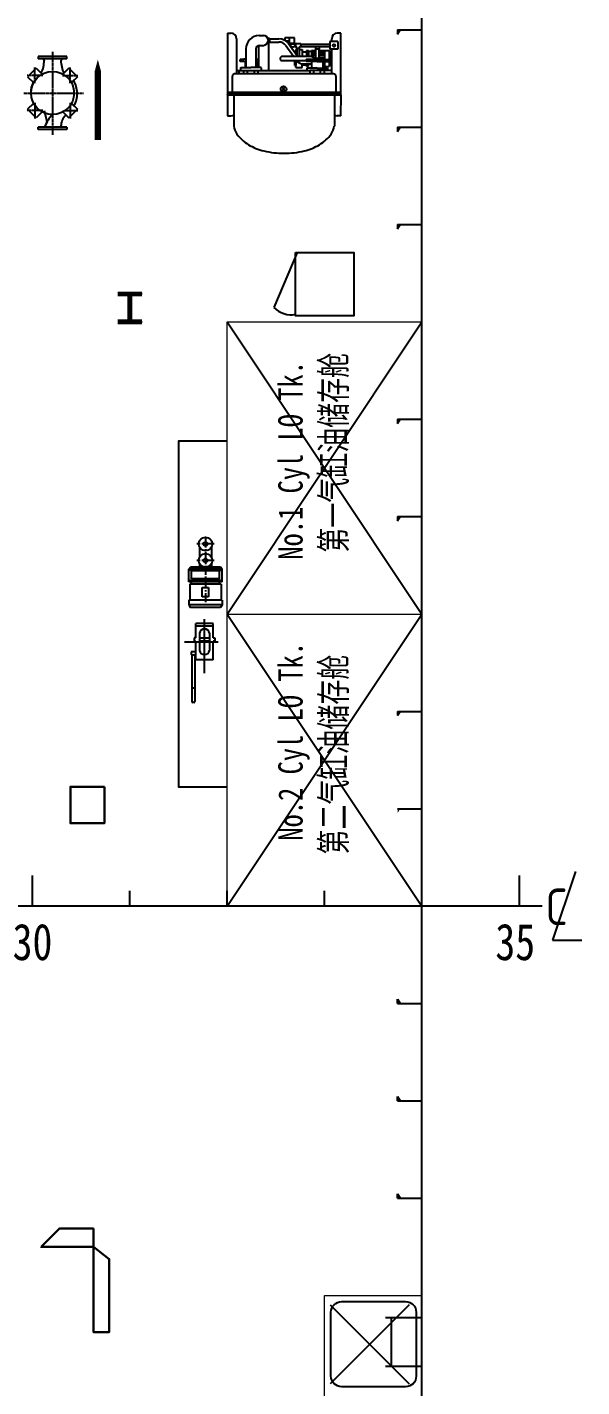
# Model space of a CAD drawing. Header units: millimetres. Extents: x -1838618 to -1600818, y -1770412 to -1553248.
# Drawn here: x -1803489 to -1798932, y -1689496 to -1678324 of the extents above; entities that cross this region are included whole.
import ezdxf
from ezdxf.enums import TextEntityAlignment as Align

# ---------------------------------------------------------------- set-up
doc = ezdxf.new("R2010")
doc.units = ezdxf.units.MM
doc.header["$LTSCALE"] = 100
for name, pattern in [('ACAD_ISO04W100', [30, 24, -3, 0, -3]), ('CENTERX', [1.125, 0.75, -0.125, 0.125, -0.125]), ('DASHDOT', [0.305, 0.25, -0.02, 0.015, -0.02]), ('DASHED', [0.75, 0.5, -0.25])]:
    doc.linetypes.add(name, pattern=pattern)
for name, color, linetype in [('11', 7, 'Continuous'), ('25', 7, 'Continuous'), ('401texte', 4, 'Continuous'), ('402textc', 6, 'Continuous'), ('412equipment', 6, 'Continuous'), ('416grating', 9, 'Continuous'), ('417accessory', 121, 'Continuous'), ('421door', 121, 'Continuous'), ('50', 1, 'Continuous'), ('M0', 3, 'Continuous'), ('图层2', 2, 'Continuous'), ('水泵流向', 7, 'Continuous')]:
    doc.layers.add(name, color=color, linetype=linetype)
doc.layers.add('Vent', color=181, linetype='Continuous', lineweight=30)
doc.styles.add('HZ', font='romans.shx', dxfattribs={"width": 0.8, "height": 4, "bigfont": 'hzdx.shx'})
doc.styles.add('ROMANT', font='', dxfattribs={"width": 0.8})
doc.styles.get("Standard").update_dxf_attribs({"font": 'gbenor.shx', "width": 0.9, "bigfont": 'gbcbig.shx'})
doc.styles.get('ROMANT').set_extended_font_data('SimSun')

# ---------------------------------------------------------------- blocks, each defined once
blk = doc.blocks.new('67')
at = {"color": 4}
for p, q in [((22600, 0), (22600, 250)), ((26600, 0), (26600, 250)), ((27061, 283), (26873, -280)), ((23400, 0), (23400, 125)), ((24200, 0), (24200, 125)), ((25000, 0), (25000, 125)), ((25000, 0), (25000, 125)), ((25000, 0), (25000, 125)), ((25800, 0), (25800, 125)), ((26873, -280), (27113, -280))]:
    blk.add_line(p, q, dxfattribs=at)
at = {"color": 4, "ltscale": 100}
blk.add_line((26787, 0), (-4089, 0), dxfattribs=at)
at = {"color": 4}
blk.add_text('C', height=300, dxfattribs=at).set_placement((26814, -156))
at = {"color": 4, "style": 'ROMANT', "width": 0.8}
for s, p in [('30', (22437, -444)), ('35', (26403, -444))]:
    blk.add_text(s, height=300, dxfattribs=at).set_placement(p)
blk = doc.blocks.new('LADDER-V')
at = {"color": 0}
for p, q in [((220, 200), (-81, 200)), ((-30, 200), (-30, -200)), ((220, -200), (-80, -200))]:
    blk.add_line(p, q, dxfattribs=at)
blk = doc.blocks.new('CYLOPUMP')
at = {"color": 9, "lineweight": -3}
for p, q in [((72, 138, 590), (56, 124, 590)), ((56, 124, 590), (56, -124, 590)), ((87, 124, 590), (56, 124, 590)), ((177, 138, 590), (72, 138, 590)), ((72, 124, 590), (72, -124, 590)), ((87, 124, 590), (87, -124, 590)), ((151, 115, 590), (87, 115, 590)), ((151, 115, 590), (151, -115, 590)), ((164, 138, 590), (164, -138, 590)), ((177, 138, 590), (177, -138, 590)), ((195, 115, 590), (177, 115, 590)), ((195, 129, 590), (195, -129, 590)), ((195, 129, 590), (328, 129, 590)), ((328, 138, 590), (366, 138, 590)), ((328, 138, 590), (328, -138, 590)), ((366, 138, 590), (387, 123, 590)), ((366, 138, 590), (366, -138, 590)), ((387, 123, 590), (387, -123, 590)), ((-111, 50, 590), (-25, 50, 590)), ((25, 50, 590), (56, 50, 590)), ((224, 25, 590), (299, 25, 590)), ((224, -27, 590), (224, 25, 590)), ((299, 25, 590), (299, -27, 590)), ((-111, -50, 590), (-25, -50, 590)), ((25, -50, 590), (56, -50, 590)), ((299, -27, 590), (224, -27, 590)), ((72, -138, 590), (56, -124, 590)), ((87, -124, 590), (56, -124, 590)), ((177, -138, 590), (72, -138, 590)), ((151, -115, 590), (87, -115, 590)), ((195, -115, 590), (177, -115, 590)), ((195, -129, 590), (328, -129, 590)), ((328, -138, 590), (366, -138, 590)), ((366, -138, 590), (387, -123, 590))]:
    blk.add_line(p, q, dxfattribs=at)
at = {"color": 9, "linetype": 'CENTERX', "lineweight": -3}
for p, q in [((-181, 0, 590), (390, 0, 590)), ((-135, 70, 590), (-135, -70, 590)), ((0, 70, 590), (0, -70, 590))]:
    blk.add_line(p, q, dxfattribs=at)
at = {"color": 9, "lineweight": -3}
for centre, radius in [((-135, 0, 590), 55.7), ((-135, 0, 590), 16.1), ((0, 0, 590), 55.7), ((0, 0, 590), 16.1)]:
    blk.add_circle(centre, radius, dxfattribs=at)
blk = doc.blocks.new('handpump')
at = {"layer": '412equipment', "color": 9}
for p, q in [((79, -41, 590), (79, 342, 590)), ((87, 350, 590), (95, 350, 590)), ((105, -41, 590), (105, 340, 590)), ((79, 233, 590), (105, 233, 590)), ((-71, 0, 590), (-71, -154, 590)), ((-71, 0, 590), (71, 0, 590)), ((0, 111, 590), (0, -334, 590)), ((71, 0, 590), (71, -154, 590)), ((-40, -219, 590), (-40, -77, 590)), ((40, -219, 590), (40, -77, 590)), ((110, -41, 590), (71, -41, 590)), ((71, -66, 590), (110, -66, 590)), ((110, -66, 590), (110, -41, 590)), ((-111, -144, 590), (165, -144, 590)), ((-86, -180, 590), (-86, -154, 590)), ((-86, -154, 590), (-71, -154, 590)), ((-71, -180, 590), (-86, -180, 590)), ((-71, -180, 590), (-71, -297, 590)), ((-40, -154, 590), (40, -154, 590)), ((-40, -178, 590), (40, -178, 590)), ((86, -154, 590), (71, -154, 590)), ((71, -180, 590), (86, -180, 590)), ((71, -180, 590), (71, -297, 590)), ((86, -180, 590), (86, -154, 590)), ((-71, -275, 590), (71, -275, 590)), ((-71, -297, 590), (71, -297, 590))]:
    blk.add_line(p, q, dxfattribs=at)
for centre, radius, start, end in [((87, 342, 590), 8, 90, 180), ((95, 340, 590), 10, 0, 90), ((0, -83, 590), 40.6, 8.1152, 171.8848), ((0, -213, 590), 40.6, 188.1152, 351.8848)]:
    blk.add_arc(centre, radius, start, end, dxfattribs=at)
blk = doc.blocks.new('15X200')
at = {"const_width": 40}
for points in [[(-100, 230), (100, 230)], [(0, 230), (0, 0)], [(-100, 0), (100, 0)]]:
    blk.add_lwpolyline(points, dxfattribs=at)
blk = doc.blocks.new('A$C33B328D0')
at = {"color": 9, "lineweight": -3}
blk.add_line((192, 520), (0, 68), dxfattribs=at)
blk.add_lwpolyline([(178, 520), (658, 520), (658, 0), (178, 0)], close=True, dxfattribs=at)
blk.add_arc((143, 210), 201, 224.8838, 280.6027, dxfattribs=at)
blk = doc.blocks.new('A$C7D1630C7')
at = {"layer": 'M0', "color": 9, "linetype": 'DASHDOT'}
for p, q in [((0, 236), (0, -253)), ((-81, 145), (-209, 145)), ((-145, 81), (-145, 209)), ((81, 145), (209, 145)), ((145, 81), (145, 209)), ((337, 0), (-343, 0)), ((-145, -102), (-145, -209)), ((145, -81), (145, -209)), ((-81, -145), (-209, -145)), ((81, -145), (209, -145))]:
    blk.add_line(p, q, dxfattribs=at)
at = {"layer": 'M0', "color": 9}
for p, q in [((-300, -118), (-300, 118)), ((-300, 118), (-280, 118)), ((-280, -118), (-280, 118)), ((-205, 134), (-134, 205)), ((-156, 85), (-205, 134)), ((-85, 156), (-134, 205)), ((134, 205), (85, 156)), ((205, 134), (134, 205)), ((205, 134), (156, 85)), ((300, 118), (280, 118)), ((280, -118), (280, 118)), ((300, -118), (300, 118)), ((-145, 70), (-233, 46)), ((270, 70), (268, 70)), ((-272, -70), (-273, -70)), ((-156, -85), (-205, -134)), ((205, -134), (156, -85)), ((270, -70), (268, -70)), ((-280, -118), (-300, -118)), ((-134, -205), (-205, -134)), ((-85, -156), (-134, -205)), ((134, -205), (85, -156)), ((134, -205), (205, -134)), ((280, -118), (300, -118))]:
    blk.add_line(p, q, dxfattribs=at)
blk.add_circle((0, 0), 177, dxfattribs=at)
for centre, radius, start, end in [((-145, 145), 14, 270, 270), ((10, -4), 182, 64.3125, 93.2838), ((145, 145), 14, 270, 270), ((-272, 70), 8, 180, 250.0339), ((-370, -200), 279, 46.3697, 70.0339), ((-236, 56), 10, 242.3353, 285), ((268, 312), 243, 244.654, 270), ((270, 80), 10, 270, 0), ((-272, -78), 8, 90, 180), ((-273, -194), 125, 42.4719, 90), ((268, -312), 243, 90, 115.346), ((-4, -7), 196, 332.11, 335.5522), ((270, -80), 10, 0, 90), ((-145, -145), 14, 90, 90), ((-7, 3), 206, 241.117, 272.0283), ((-4, -7), 196, 271.1923, 302.5567), ((145, -145), 14, 180, 180)]:
    blk.add_arc(centre, radius, start, end, dxfattribs=at)
blk = doc.blocks.new('A$C5FCB1220')
at = {"layer": '25', "color": 9}
for p, q in [((225, 325, 590), (247, 325, 590)), ((225, 313, 590), (247, 313, 590)), ((225, 298, 590), (247, 298, 590)), ((225, 278, 590), (247, 278, 590)), ((273, 325, 590), (319, 325, 590)), ((273, 313, 590), (319, 313, 590)), ((273, 298, 590), (319, 298, 590)), ((273, 278, 590), (319, 278, 590)), ((306, 237, 590), (319, 237, 590)), ((306, 221, 590), (319, 221, 590)), ((306, 209, 590), (319, 209, 590))]:
    blk.add_line(p, q, dxfattribs=at)
at = {"layer": '50', "color": 9}
for p, q in [((-476, 476, 590), (-449, 476, 590)), ((-476, 476, 590), (-476, -26, 590)), ((-216, 457, 590), (-182, 457, 590)), ((453, 476, 590), (425, 476, 590)), ((453, -27, 590), (453, 476, 590)), ((-403, 430, 590), (-403, 141, 590)), ((-325, 347, 590), (-325, 192, 590)), ((-244, 347, 590), (-244, 192, 590)), ((-223, 375, 590), (-223, 192, 590)), ((-216, 375, 590), (-182, 375, 590)), ((-145, 433, 590), (-131, 433, 590)), ((-145, 398, 590), (-131, 398, 590)), ((-141, 398, 590), (-141, 168, 590)), ((-131, 433, 590), (-131, 398, 590)), ((-131, 430, 590), (-55, 430, 590)), ((-131, 402, 590), (-55, 402, 590)), ((29, 436, 590), (-5, 436, 590)), ((-5, 436, 590), (-5, 416, 590)), ((2, 373, 590), (66, 285, 590)), ((29, 410, 590), (3, 410, 590)), ((25, 389, 590), (94, 294, 590)), ((74, 437, 590), (29, 437, 590)), ((29, 437, 590), (29, 395, 590)), ((31, 395, 590), (29, 395, 590)), ((31, 395, 590), (31, 391, 590)), ((76, 391, 590), (31, 391, 590)), ((76, 391, 590), (31, 391, 590)), ((33, 391, 590), (33, 386, 590)), ((48, 386, 590), (33, 386, 590)), ((53, 387, 590), (63, 387, 590)), ((53, 362, 590), (63, 362, 590)), ((74, 386, 590), (68, 386, 590)), ((74, 395, 590), (74, 437, 590)), ((76, 395, 590), (74, 395, 590)), ((74, 391, 590), (74, 386, 590)), ((74, 383, 590), (81, 383, 590)), ((74, 366, 590), (81, 366, 590)), ((76, 395, 590), (76, 391, 590)), ((81, 387, 590), (81, 362, 590)), ((125, 387, 590), (81, 387, 590)), ((89, 362, 590), (81, 362, 590)), ((85, 341, 590), (94, 341, 590)), ((85, 341, 590), (85, 325, 590)), ((91, 353, 590), (91, 361, 590)), ((91, 353, 590), (116, 353, 590)), ((94, 353, 590), (94, 285, 590)), ((113, 353, 590), (113, 285, 590)), ((113, 341, 590), (136, 341, 590)), ((116, 353, 590), (116, 361, 590)), ((125, 362, 590), (117, 362, 590)), ((125, 387, 590), (125, 362, 590)), ((125, 384, 590), (365, 384, 590)), ((125, 365, 590), (365, 365, 590)), ((136, 341, 590), (136, 321, 590)), ((245, 363, 590), (245, 343, 590)), ((275, 363, 590), (245, 363, 590)), ((275, 343, 590), (245, 343, 590)), ((247, 343, 590), (247, 268, 590)), ((273, 343, 590), (273, 268, 590)), ((275, 363, 590), (275, 343, 590)), ((430, 407, 590), (365, 407, 590)), ((365, 407, 590), (365, 343, 590)), ((430, 343, 590), (365, 343, 590)), ((379, 407, 590), (379, 430, 590)), ((379, 141, 590), (379, 343, 590)), ((430, 407, 590), (430, 343, 590)), ((-374, 243, 590), (-374, 259, 590)), ((-344, 259, 590), (-374, 259, 590)), ((-325, 243, 590), (-374, 243, 590)), ((-344, 262, 590), (-344, 259, 590)), ((-325, 262, 590), (-344, 262, 590)), ((-325, 243, 590), (-344, 243, 590)), ((-331, 239, 590), (-331, 193, 590)), ((-244, 262, 590), (-225, 262, 590)), ((-244, 243, 590), (-225, 243, 590)), ((-244, 243, 590), (-223, 243, 590)), ((-239, 239, 590), (-239, 192, 590)), ((-225, 262, 590), (-225, 259, 590)), ((-225, 259, 590), (-223, 259, 590)), ((-27, 285, 590), (191, 285, 590)), ((-27, 250, 590), (170, 250, 590)), ((76, 325, 590), (76, 319, 590)), ((85, 325, 590), (76, 325, 590)), ((76, 210, 590), (76, 250, 590)), ((85, 325, 590), (85, 306, 590)), ((85, 250, 590), (85, 210, 590)), ((136, 321, 590), (173, 321, 590)), ((136, 321, 590), (136, 285, 590)), ((136, 224, 590), (136, 214, 590)), ((253, 259, 590), (170, 259, 590)), ((170, 243, 590), (170, 259, 590)), ((260, 243, 590), (170, 243, 590)), ((173, 332, 590), (188, 332, 590)), ((173, 332, 590), (173, 285, 590)), ((188, 332, 590), (188, 285, 590)), ((188, 328, 590), (212, 328, 590)), ((260, 243, 590), (200, 243, 590)), ((212, 332, 590), (247, 332, 590)), ((212, 332, 590), (212, 282, 590)), ((214, 239, 590), (214, 193, 590)), ((225, 332, 590), (225, 278, 590)), ((244, 268, 590), (244, 267, 590)), ((277, 268, 590), (244, 268, 590)), ((250, 262, 590), (320, 262, 590)), ((260, 259, 590), (253, 259, 590)), ((260, 259, 590), (350, 259, 590)), ((260, 243, 590), (350, 243, 590)), ((260, 243, 590), (265, 243, 590)), ((265, 243, 590), (320, 243, 590)), ((273, 332, 590), (358, 332, 590)), ((277, 268, 590), (277, 262, 590)), ((306, 239, 590), (306, 193, 590)), ((319, 332, 590), (319, 259, 590)), ((319, 243, 590), (319, 202, 590)), ((320, 262, 590), (320, 259, 590)), ((350, 243, 590), (350, 259, 590)), ((358, 332, 590), (358, 202, 590)), ((376, 322, 590), (358, 326, 590)), ((376, 322, 590), (376, 212, 590)), ((-437, -9, 590), (-437, 122, 590)), ((395, 141, 590), (-418, 141, 590)), ((-403, 168, 590), (-224, 168, 590)), ((-380, 141, 590), (-380, 168, 590)), ((-370, 190, 590), (-368, 192, 590)), ((-370, 190, 590), (-370, 168, 590)), ((-368, 192, 590), (-285, 192, 590)), ((-344, 141, 590), (-344, 168, 590)), ((-312, 141, 590), (-312, 168, 590)), ((-201, 192, 590), (-285, 192, 590)), ((-256, 141, 590), (-256, 168, 590)), ((-224, 141, 590), (-224, 168, 590)), ((-224, 168, 590), (201, 168, 590)), ((-199, 190, 590), (-201, 192, 590)), ((-199, 190, 590), (-199, 168, 590)), ((85, 210, 590), (76, 210, 590)), ((85, 194, 590), (85, 210, 590)), ((85, 194, 590), (136, 194, 590)), ((136, 194, 590), (136, 214, 590)), ((136, 214, 590), (173, 214, 590)), ((149, 223, 590), (214, 223, 590)), ((173, 203, 590), (173, 223, 590)), ((173, 203, 590), (188, 203, 590)), ((260, 188, 590), (175, 188, 590)), ((175, 188, 590), (175, 168, 590)), ((188, 203, 590), (188, 223, 590)), ((379, 168, 590), (201, 168, 590)), ((201, 141, 590), (201, 168, 590)), ((232, 141, 590), (232, 168, 590)), ((260, 188, 590), (345, 188, 590)), ((288, 141, 590), (288, 168, 590)), ((306, 202, 590), (358, 202, 590)), ((320, 141, 590), (320, 168, 590)), ((345, 188, 590), (345, 168, 590)), ((376, 212, 590), (358, 208, 590)), ((413, 122, 590), (413, -9, 590)), ((-33, 33, 590), (0, 0, 590)), ((0, 33, 590), (-33, 0, 590)), ((456, -35, 590), (-480, -35, 590)), ((-476, -35, 590), (-476, -204, 590)), ((-467, -9, 590), (444, -9, 590)), ((-467, -19, 590), (-467, -9, 590)), ((-466, -21, 590), (442, -21, 590)), ((-426, -35, 590), (-426, -193, 590)), ((-426, -35, 590), (-426, -288, 590)), ((402, -35, 590), (401, -288, 590)), ((402, -35, 590), (402, -188, 590)), ((444, -9, 590), (444, -19, 590)), ((453, -204, 590), (456, -35, 590)), ((-476, -204, 590), (-449, -204, 590)), ((-426, -187, 590), (-426, -199, 590)), ((402, -187, 590), (402, -199, 590)), ((453, -204, 590), (425, -204, 590))]:
    blk.add_line(p, q, dxfattribs=at)
at = {"layer": '50', "color": 9, "elevation": 590}
blk.add_lwpolyline([(-425, -288, 0.122757), (-399, -354, 0.106736), (-305, -441, 0.072976), (-178, -492, 0.059449), (-12, -512, 0.059449), (154, -492, 0.072976), (280, -441, 0.106736), (375, -354, 0.122757), (400, -288, 0.155373)], format="xyb", dxfattribs=at)
at = {"layer": '50', "color": 9}
for centre, radius in [((398, 375, 590), 11.1), ((-16, 16, 590), 23.3)]:
    blk.add_circle(centre, radius, dxfattribs=at)
for centre, radius, start, end in [((-449, 430, 590), 46, 0, 90), ((-216, 347, 590), 109, 90, 180), ((-182, 416, 590), 40.9, 270, 90), ((425, 430, 590), 46, 90, 180), ((-216, 347, 590), 27.6, 90, 180), ((-55, 331, 590), 98.9, 35.9929, 90), ((-55, 331, 590), 71.3, 35.9929, 90), ((53, 375, 590), 12.4, 90, 270), ((63, 378, 590), 9.2, 51.2467, 90), ((63, 372, 590), 9.2, 270, 308.7533), ((74, 392, 590), 9.2, 231.2467, 265.7987), ((74, 357, 590), 9.2, 94.2013, 128.7533), ((89, 361, 590), 1.84, 0, 90), ((117, 361, 590), 1.84, 90, 180), ((-335, 239, 590), 4.6, 0, 90), ((-234, 239, 590), 4.6, 90, 180), ((-27, 267, 590), 17.5, 90, 270), ((147, 293, 590), 70.6, 218.2097, 271.3651), ((191, 198, 590), 86.5, 44.791, 90), ((210, 239, 590), 4.6, 0, 90), ((311, 239, 590), 4.6, 90, 180), ((-418, 122, 590), 18.4, 90, 180), ((210, 193, 590), 4.6, 270, 0), ((311, 193, 590), 4.6, 180, 270), ((395, 122, 590), 18.4, 0, 90), ((-466, -35, 590), 13.8, 90, 180), ((442, -35, 590), 13.8, 0, 90), ((-449, -158, 590), 46, 270, 300.0243), ((425, -158, 590), 46, 240.0243, 270)]:
    blk.add_arc(centre, radius, start, end, dxfattribs=at)
blk = doc.blocks.new('A$C7F596DC5')
at = {"layer": 'Vent', "color": 2}
mesh = blk.add_polyface(dxfattribs=at)
corners = [(20591, 980, 9805), (20591, 980, 9505), (20311, 980, 9505), (20311, 980, 9805), (20591, 680, 9695), (20591, 680, 9505), (20311, 680, 9505), (20311, 680, 9695)]
mesh.append_faces([[corners[k] for k in face] for face in [(0, 4, 7, 3), (0, 4, 5, 1), (1, 5, 6, 2), (3, 7, 6, 2)]], dxfattribs={"color": 2})
mesh = blk.add_polyface(dxfattribs=at)
corners = [(20071, -2800, 9940), (20071, -2800, 9750), (20501, -2800, 9750), (20501, -2800, 9940), (20221, -2650, 9940), (20221, -2650, 9750), (20501, -2650, 9750), (20501, -2650, 9940)]
mesh.append_faces([[corners[k] for k in face] for face in [(0, 4, 7, 3), (0, 4, 5, 1), (1, 5, 6, 2), (3, 7, 6, 2)]], dxfattribs={"color": 2})
mesh = blk.add_polyface(dxfattribs=at)
corners = [(20501, -2800, 10070), (20501, -2800, 9620), (20501, -3500, 9620), (20501, -3500, 10070), (20631, -2900, 10070), (20631, -2900, 9620), (20631, -3500, 9620), (20631, -3500, 10070)]
mesh.append_faces([[corners[k] for k in face] for face in [(0, 4, 7, 3), (0, 4, 5, 1), (1, 5, 6, 2), (3, 7, 6, 2)]], dxfattribs={"color": 2})
blk = doc.blocks.new('UPPER PLATFORM')
at = {"layer": '图层2'}
for points in [[(-979.79, 7199.95), (-1000, 7199.95), (-1000, 7164.95)], [(-979.79, 6399.95), (-1000, 6399.95), (-1000, 6364.95)], [(-979.79, 5599.95), (-1000, 5599.95), (-1000, 5564.95)], [(-979.79, 3999.95), (-1000, 3999.95), (-1000, 3964.95)], [(-979.79, 3199.95), (-1000, 3199.95), (-1000, 3164.95)], [(-979.79, 1599.95), (-1000, 1599.95), (-1000, 1564.95)], [(-979.79, 799.95), (-1000, 799.95), (-1000, 764.95)], [(-979.79, -800.05), (-1000, -800.05), (-1000, -765.05)], [(-979.79, -1600.05), (-1000, -1600.05), (-1000, -1565.05)], [(-979.79, -2400.05), (-1000, -2400.05), (-1000, -2365.05)]]:
    blk.add_hatch(color=6, dxfattribs=at).paths.add_polyline_path(points)
at = {"color": 6, "linetype": 'DASHED', "ltscale": 8}
for p, q in [((-1000, 7199.95), (-800, 7199.95)), ((-1000, 6399.95), (-800, 6399.95)), ((-1000, 5599.95), (-800, 5599.95)), ((-1000, 3999.95), (-800, 3999.95)), ((-1000, 3199.95), (-800, 3199.95)), ((-1000, 1599.95), (-800, 1599.95)), ((-1000, 799.95), (-800, 799.95)), ((-1000, -800.05), (-800, -800.05)), ((-1000, -1600.05), (-800, -1600.05)), ((-1000, -2400.05), (-800, -2400.05))]:
    blk.add_line(p, q, dxfattribs=at)
at = {"color": 6, "linetype": 'DASHED', "ltscale": 13}
for p, q in [((-1000, 7199.95), (-1000, 7164.95)), ((-1000, 6399.95), (-1000, 6364.95)), ((-1000, 5599.95), (-1000, 5564.95)), ((-1000, 3999.95), (-1000, 3964.95)), ((-1000, 3199.95), (-1000, 3164.95)), ((-1000, 1599.95), (-1000, 1564.95)), ((-1000, -800.05), (-1000, -765.05)), ((-1000, -1600.05), (-1000, -1565.05)), ((-1000, -2400.05), (-1000, -2365.05))]:
    blk.add_line(p, q, dxfattribs=at)
at = {"ltscale": 30}
for p, q in [((-3100, 5030), (-3300, 5030)), ((-3200, 5030), (-3200, 4800)), ((-3300, 4800), (-3100, 4800))]:
    blk.add_line(p, q, dxfattribs=at)
at = {"color": 9, "linetype": 'ACAD_ISO04W100', "ltscale": 50}
for p, q in [((-2400, 4800), (-800, 2400)), ((-2400, 2400), (-800, 4800)), ((-2400, 2400), (-800, 0)), ((-2400, 0), (-800, 2400))]:
    blk.add_line(p, q, dxfattribs=at)
at = {"ltscale": 0.1}
blk.add_line((-800, -150), (-800, 150), dxfattribs=at)
at = {"color": 9, "linetype": 'ACAD_ISO04W100', "ltscale": 25}
for p, q in [((-1554.37, -3275.65), (-905.63, -3924.4)), ((-905.63, -3275.65), (-1554.37, -3924.4))]:
    blk.add_line(p, q, dxfattribs=at)
at = {"color": 3, "ltscale": 0.1}
blk.add_lwpolyline([(-1460.08, -3250.03), (-935.08, -3250.03, -0.41421356), (-847.58, -3337.53), (-847.58, -3862.53, -0.41421356), (-935.08, -3950.03), (-1460.08, -3950.03, -0.41421356), (-1547.58, -3862.53), (-1547.58, -3337.53, -0.41421356)], format="xyb", close=True, dxfattribs=at)
at = {"layer": '11', "color": 6, "linetype": 'Continuous', "lineweight": 20}
for p, q in [((-800, -14182.7), (-800.01, 14182.7)), ((-2400, 0), (-2400, 4800)), ((-2400, 4800), (-800, 4800)), ((-2400, 2400), (-800, 2400)), ((-2400, 0), (-800, 0))]:
    blk.add_line(p, q, dxfattribs=at)
at = {"layer": '11', "color": 3, "linetype": 'Continuous', "lineweight": 20}
for p, q in [((-1600, -3200), (-800, -3200)), ((-1600, -4800.05), (-1600, -3200.05))]:
    blk.add_line(p, q, dxfattribs=at)
at = {"layer": '421door'}
blk.add_lwpolyline([(-2400, 3820.86), (-2800, 3820.86), (-2800, 980.06), (-2400, 980.06)], dxfattribs=at)
at = {"layer": '图层2', "color": 6}
for p, q in [((-1000, 7164.95), (-979.79, 7199.95)), ((-1000, 6364.95), (-979.79, 6399.95)), ((-1000, 5564.95), (-979.79, 5599.95)), ((-1000, 3964.95), (-979.79, 3999.95)), ((-1000, 3164.95), (-979.79, 3199.95)), ((-1000, 1564.95), (-979.79, 1599.95)), ((-1000, -765.05), (-979.79, -800.05)), ((-1000, -1565.05), (-979.79, -1600.05)), ((-1000, -2365.05), (-979.79, -2400.05))]:
    blk.add_line(p, q, dxfattribs=at)
at = {"layer": '水泵流向', "lineweight": -3}
blk.add_lwpolyline([(-3463.1, 6295.24, 50, 50, 0), (-3463.1, 6676.63, 150, 0, 0), (-3463.1, 6955.56, 0, 0, 0)], format="xyseb", dxfattribs=at)
at = {"color": 7, "lineweight": -3}
blk.add_blockref('A$C33B328D0', (-2017.95, 4850), dxfattribs=at)
blk.add_blockref('15X200', (-3200, 4800))
at = {"layer": '412equipment'}
blk.add_blockref('A$C5FCB1220', (-1921, 6697.48), dxfattribs=at)
at = {"layer": '412equipment', "rotation": 90}
blk.add_blockref('A$C7D1630C7', (-3835.13, 6681.02), dxfattribs=at)
at = {"layer": '412equipment', "lineweight": -3}
for name, p, rotation in [('CYLOPUMP', (-2578.56, 2840.57), 270), ('handpump', (-2586.77, 2023.97), 180)]:
    blk.add_blockref(name, p, dxfattribs=dict(at, rotation=rotation))
at = {"layer": '416grating', "lineweight": -3}
blk.add_blockref('A$C7F596DC5', (-24000, 0), dxfattribs=at)
at = {"layer": '417accessory', "color": 9, "xscale": -1, "rotation": 180}
blk.add_blockref('LADDER-V', (-1020, -3583.92), dxfattribs=at)
at = {"layer": '401texte', "style": 'ROMANT', "width": 0.8}
for s, p in [('No.1 Cyl LO Tk.', (-1780.62, 2846.18)), ('No.2 Cyl LO Tk.', (-1780.62, 537.39))]:
    blk.add_text(s, height=200, rotation=90, dxfattribs=at).set_placement(p)
at = {"layer": '402textc', "color": 2, "style": 'HZ', "width": 0.9}
for s, p in [('第一气缸油储存舱', (-1398.7, 3724.85)), ('第二气缸油储存舱', (-1398.7, 1244.55))]:
    blk.add_text(s, height=240, rotation=90, dxfattribs=at).set_placement(p, align=Align.CENTER)

msp = doc.modelspace()

# ---------------------------------------------------------------- linework, layer by layer
at = {"color": 6}
msp.add_line((-1800245.3, -1699728.5), (-1800245.4, -1671363.1), dxfattribs=at)

# ---------------------------------------------------------------- block references
at = {"color": 9, "linetype": 'ACAD_ISO04W100'}
msp.add_blockref('UPPER PLATFORM', (-1799445.3, -1685545.7), dxfattribs=at)
at = {"color": 7}
msp.add_blockref('67', (-1826045.3, -1685545.7), dxfattribs=at)

doc.saveas('drawing.dxf')
